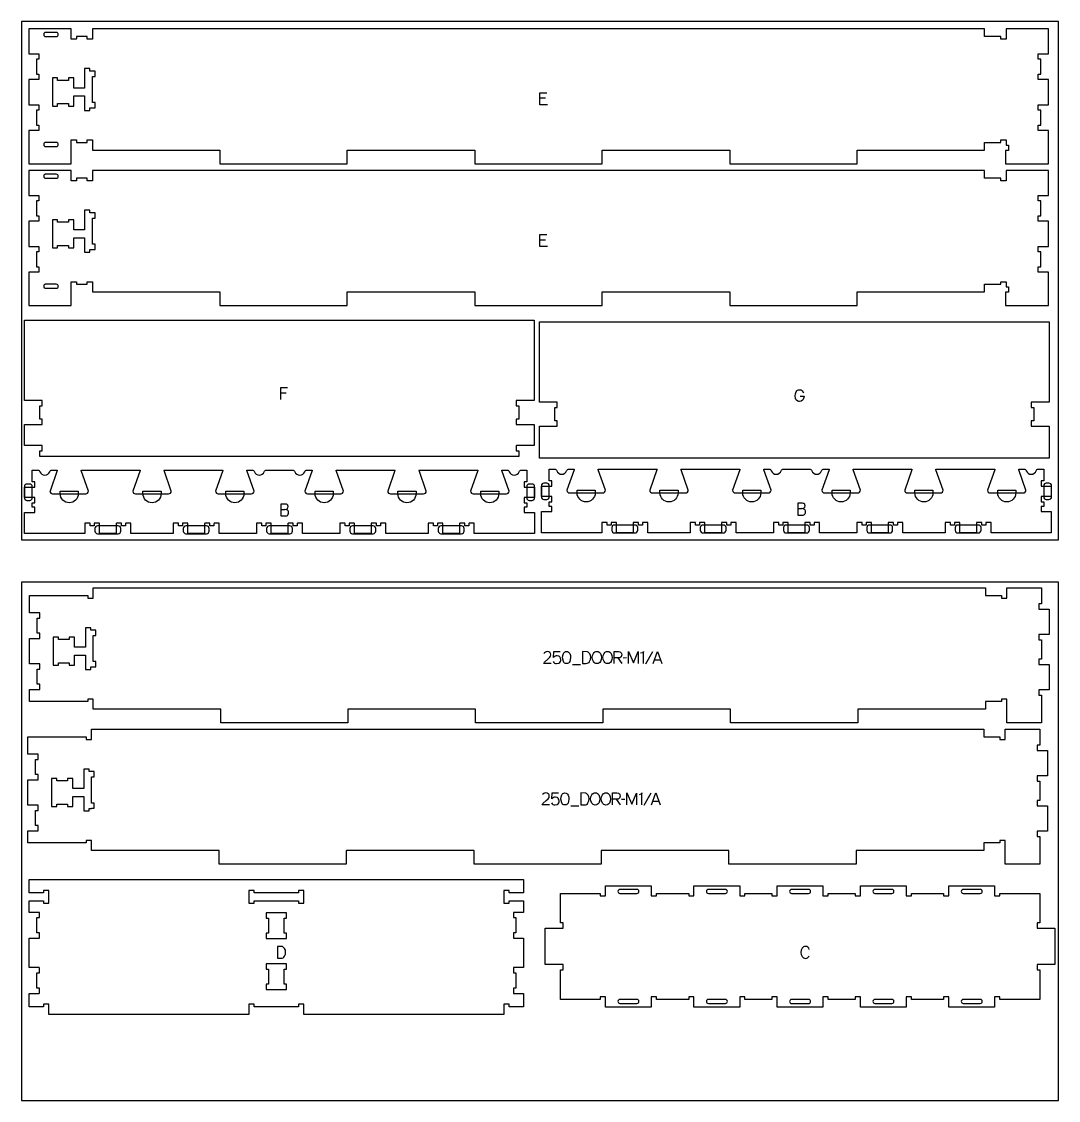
# Model space of a CAD drawing. Header units: millimetres. Extents: x -1220 to 1220, y -1270 to 3467.
# Drawn here: x -1220 to 1220, y -1270 to 1270 of the extents above; entities that cross this region are included whole.
import ezdxf

# ---------------------------------------------------------------- set-up
doc = ezdxf.new("R2010")
doc.units = ezdxf.units.MM
for name, color, linetype, true_color in [('0_SHEET_SPRUCEPLY_2440X122', 1, 'Continuous', 0xff0000), ('1_ANYTOOL_1MMDEEP_LABELS_S', 2, 'Continuous', 0xffff00), ('3_ANYTOOL_CUTTHROUGH_INSID', 4, 'Continuous', 0x00ffff), ('4_ANYTOOL_CUTTHROUGH_OUTSI', 5, 'Continuous', 0x0000ff), ('5_ANYTOOL_HALF_MILL_9MM_IN', 3, 'Continuous', 0x00ff00)]:
    doc.layers.add(name, color=color, linetype=linetype, true_color=true_color)

msp = doc.modelspace()

# ---------------------------------------------------------------- linework, layer by layer
at = {"layer": '0_SHEET_SPRUCEPLY_2440X122'}
for points in [[(-1220, 1270), (-1220, 50), (1220, 50), (1220, 1270)], [(-1220, -50), (-1220, -1270), (1220, -1270), (1220, -50)]]:
    msp.add_lwpolyline(points, close=True, dxfattribs=at)
at = {"layer": '1_ANYTOOL_1MMDEEP_LABELS_S'}
for p, q in [((13.3, 1089.3, 0), (-0.4, 1089.3, 0)), ((13.3, 755.6, 0), (-0.4, 755.6, 0)), ((-597, 394.9, 0), (-610.5, 394.9, 0)), ((182.8, -227.8, 0), (192.5, -241.3, 0)), ((203.7, -228.3, 0), (195.5, -228.4, 0)), ((264.7, -213.7, 0), (248.6, -242.5, 0)), ((76.1, -243.7, 0), (95.4, -243.7, 0)), ((269.5, -232.4, 0), (283.4, -232.4, 0)), ((260.8, -546.6, 0), (244.7, -575.3, 0)), ((72.2, -576.5, 0), (91.5, -576.5, 0)), ((178.9, -560.7, 0), (188.7, -574.2, 0)), ((199.9, -561.2, 0), (191.7, -561.3, 0)), ((265.6, -565.2, 0), (279.5, -565.2, 0))]:
    msp.add_line(p, q, dxfattribs=at)
for points in [[(17.3, 1074.3), (-0.4, 1074.3), (-0.4, 1102.3), (16.3, 1102.3)], [(17.3, 740.6), (-0.4, 740.6), (-0.4, 768.6), (16.3, 768.6)], [(-594, 408), (-610.5, 408), (-610.5, 380)], [(612.3, 388.1), (621.4, 388.1), (620.4, 382.5), (619.4, 380.3), (617.9, 378.5), (614.5, 376), (610.8, 375.2), (608.9, 375.4), (607, 376), (603.7, 378.5), (602.3, 380.4), (601.3, 382.7), (600.5, 388.8), (601.1, 393.7), (603, 398.5), (604.4, 400.6), (606.3, 402.1), (608.6, 402.9), (611.4, 403.2), (614.4, 402.7), (616.8, 401.1), (620.3, 396.3)], [(-610.2, 121.3), (-600.4, 121.4), (-595, 122.8), (-594, 123.6), (-593.3, 124.8), (-592.7, 128), (-593.1, 130.6), (-593.6, 131.7), (-594.2, 132.5), (-595.1, 133.2), (-596.2, 133.7), (-598.9, 134), (-610.2, 134)], [(-610.2, 134), (-610.2, 106), (-601.2, 106), (-598.8, 106), (-597.2, 106.1), (-595.7, 106.5), (-594.5, 107.3), (-593.4, 108.4), (-592, 111), (-591.5, 114), (-591.7, 115.8), (-592.2, 117.3), (-593, 118.5), (-594.2, 119.4), (-597.1, 120.8), (-600.4, 121.4)], [(606.4, 123.3), (616.2, 123.4), (621.5, 124.8), (622.5, 125.6), (623.3, 126.8), (623.9, 130), (623.5, 132.6), (623, 133.7), (622.3, 134.5), (621.4, 135.2), (620.4, 135.7), (617.6, 136), (606.4, 136)], [(606.4, 136), (606.4, 108), (615.4, 108), (617.8, 108), (619.4, 108.1), (620.8, 108.5), (622.1, 109.3), (623.1, 110.4), (624.6, 113.1), (625.1, 116), (624.9, 117.8), (624.4, 119.3), (623.5, 120.5), (622.4, 121.4), (619.5, 122.8), (616.2, 123.4)], [(26.1, -241.3), (9, -241.2), (10.5, -238.1), (18.4, -231.1), (23.5, -226.7), (25.1, -224.1), (25.7, -221), (25.1, -217.7), (24.3, -216.3), (23.3, -215.3), (20.6, -213.8), (17.3, -213.3), (14.8, -213.6), (12.6, -214.5), (10.8, -216), (9.4, -218.1)], [(30.7, -236.9), (32.4, -238.8), (34.3, -240.2), (36.6, -241), (39.1, -241.3), (44.5, -240.3), (46.6, -238.8), (48.3, -236.3), (49, -234.5), (49.2, -232.7), (48.6, -229.1), (46.9, -226), (45.7, -224.8), (44.2, -224), (40.5, -223.3), (38, -223.6), (35.8, -224.4), (31.8, -227.3), (32.5, -213.3), (47.6, -213.3)], [(174.4, -241.3), (174.4, -213.3), (185, -213.3), (188.2, -213.8), (189.5, -214.3), (190.6, -215.1), (191.4, -216.2), (191.9, -217.4), (192.4, -220.6), (192, -223.1), (190.7, -225.5), (189.8, -226.4), (188.8, -227.1), (187.6, -227.6), (186.3, -227.7), (184.7, -227.8), (182.8, -227.8), (174.4, -227.8)], [(208.5, -241.3), (208.5, -213.3), (219.7, -239.8), (230.9, -213.4), (230.9, -241.3)], [(243.5, -241.3), (243.5, -213.3), (243.2, -214.3), (242.7, -215.2), (242, -215.9), (241, -216.5), (236.9, -217.3)], [(266.3, -241.3), (276.4, -213.3), (286.7, -241.3)], [(22.2, -574.1), (5.1, -574.1), (6.6, -570.9), (14.5, -564), (19.6, -559.6), (21.2, -557), (21.8, -553.8), (21.2, -550.5), (20.5, -549.2), (19.4, -548.1), (16.8, -546.6), (13.5, -546.2), (10.9, -546.4), (8.7, -547.3), (6.9, -548.8), (5.5, -550.9)], [(26.8, -569.7), (28.5, -571.7), (30.5, -573), (32.7, -573.9), (35.2, -574.2), (40.6, -573.2), (42.8, -571.7), (44.4, -569.2), (45.1, -567.4), (45.3, -565.6), (44.7, -561.9), (43.1, -558.9), (41.8, -557.7), (40.3, -556.8), (36.6, -556.2), (34.1, -556.4), (31.9, -557.2), (27.9, -560.2), (28.6, -546.2), (43.7, -546.2)], [(170.5, -574.2), (170.5, -546.2), (181.1, -546.2), (184.4, -546.6), (185.6, -547.2), (186.7, -548), (187.5, -549), (188.1, -550.3), (188.5, -553.5), (188.1, -556), (186.9, -558.3), (186, -559.3), (184.9, -560), (183.8, -560.4), (182.4, -560.6), (180.8, -560.7), (178.9, -560.7), (170.5, -560.7)], [(204.7, -574.2), (204.7, -546.2), (215.9, -572.6), (227.1, -546.3), (227.1, -574.2)], [(239.6, -574.2), (239.6, -546.1), (239.3, -547.2), (238.8, -548.1), (238.1, -548.8), (237.1, -549.3), (233.1, -550.2)], [(262.4, -574.2), (272.5, -546.2), (282.9, -574.2)]]:
    msp.add_lwpolyline(points, dxfattribs=at)
for points in [[(62.6, -213.1), (65.1, -213.4), (67.2, -214.5), (68.9, -216.1), (70.1, -218.1), (71.6, -222.8), (72.1, -227.7), (70.1, -236.9), (68.9, -238.9), (67.2, -240.4), (65.1, -241.2), (62.6, -241.5), (60.1, -241.2), (58, -240.4), (56.3, -238.9), (55.1, -236.9), (53.2, -227.6), (53.6, -222.8), (55.1, -218.1), (56.4, -216.1), (58, -214.5), (60, -213.4)], [(100.2, -213.3), (100.2, -241.3), (108.2, -241.2), (111, -240.9), (113.4, -240), (115.4, -238.6), (116.8, -236.5), (118.6, -231.8), (119.3, -226.7), (118.7, -222.4), (116.9, -218.4), (113.6, -214.9), (111.7, -214)], [(134.3, -213), (136.8, -213.3), (139, -214.4), (142.2, -217.9), (144.1, -222.5), (144.7, -227.5), (144, -232.2), (142.1, -237), (140.6, -239.1), (138.7, -240.5), (136.5, -241.4), (133.9, -241.7), (131.3, -241.4), (129, -240.5), (127.1, -239), (125.6, -236.9), (123.7, -232), (123, -227.2), (123.7, -222.2), (125.7, -217.5), (127.2, -215.5), (129.2, -214.1), (131.5, -213.3)], [(159.4, -213), (162, -213.3), (164.2, -214.4), (167.4, -217.9), (169.2, -222.5), (169.8, -227.5), (169.2, -232.2), (167.2, -237), (165.7, -239.1), (163.9, -240.5), (161.7, -241.4), (159.1, -241.7), (156.4, -241.4), (154.1, -240.5), (152.2, -239), (150.7, -236.9), (148.8, -232), (148.2, -227.2), (148.8, -222.2), (150.9, -217.5), (152.4, -215.5), (154.4, -214.1), (156.7, -213.3)], [(58.7, -545.9), (61.3, -546.3), (63.3, -547.4), (65, -549), (66.3, -551), (67.7, -555.7), (68.2, -560.5), (66.2, -569.8), (65, -571.8), (63.3, -573.2), (61.2, -574.1), (58.7, -574.4), (56.2, -574.1), (54.1, -573.2), (52.5, -571.8), (51.3, -569.7), (49.3, -560.5), (49.7, -555.6), (51.2, -550.9), (52.5, -548.9), (54.1, -547.4), (56.2, -546.3)], [(96.3, -546.2), (96.3, -574.2), (104.3, -574.1), (107.2, -573.7), (109.6, -572.9), (111.5, -571.4), (112.9, -569.4), (114.8, -564.6), (115.4, -559.5), (114.8, -555.2), (113.1, -551.3), (109.8, -547.7), (107.8, -546.8)], [(130.4, -545.8), (133, -546.2), (135.1, -547.2), (138.3, -550.7), (140.2, -555.4), (140.8, -560.3), (140.1, -565.1), (138.2, -569.8), (136.7, -571.9), (134.9, -573.4), (132.7, -574.3), (130.1, -574.6), (127.4, -574.3), (125.1, -573.4), (123.2, -571.9), (121.7, -569.8), (119.8, -564.9), (119.1, -560), (119.8, -555), (121.8, -550.4), (123.4, -548.4), (125.3, -547), (127.7, -546.1)], [(155.5, -545.8), (158.1, -546.2), (160.3, -547.2), (163.5, -550.7), (165.3, -555.4), (165.9, -560.3), (165.3, -565.1), (163.3, -569.8), (161.9, -571.9), (160, -573.4), (157.8, -574.3), (155.2, -574.6), (152.5, -574.3), (150.3, -573.4), (148.4, -571.9), (146.9, -569.8), (144.9, -564.9), (144.3, -560), (145, -555), (147, -550.4), (148.5, -548.4), (150.5, -547), (152.8, -546.1)], [(-617.7, -907.3), (-617.7, -935.3), (-609.7, -935.3), (-606.8, -934.9), (-604.4, -934.1), (-602.5, -932.6), (-601.1, -930.6), (-599.2, -925.8), (-598.6, -920.7), (-599.2, -916.4), (-600.9, -912.5), (-604.2, -908.9), (-606.2, -908)]]:
    msp.add_lwpolyline(points, close=True, dxfattribs=at)
msp.add_lwpolyline([(633.8, -914.5, 0.131103), (630.3, -909.5), (627.7, -908), (624.6, -907.5), (622.2, -907.7), (620.1, -908.6), (618.3, -909.9), (616.8, -911.9), (614.8, -916.4), (614.2, -921.5), (614.9, -926.5), (616.8, -931.1), (618.3, -933), (620.2, -934.4), (622.4, -935.2), (624.9, -935.5), (627.6, -935.1), (629.8, -933.9), (633.2, -930)], format="xyb", dxfattribs=at)
at = {"layer": '3_ANYTOOL_CUTTHROUGH_INSID'}
for points in [[(-1138.4, 1244.3), (-1164.1, 1244.3), (-1164.9, 1244.2), (-1165.6, 1244), (-1166.4, 1243.5), (-1167.5, 1242.1), (-1168, 1240.4), (-1168, 1238.7), (-1167.5, 1237), (-1166.4, 1235.6), (-1165.6, 1235.2), (-1164.9, 1234.9), (-1164.1, 1234.8), (-1138.4, 1234.8, 1)], [(-1138.4, 975.8, 1), (-1138.4, 985.3), (-1164.1, 985.3), (-1164.9, 985.2), (-1165.6, 985), (-1166.4, 984.5), (-1167.5, 983.1), (-1168, 981.4), (-1168, 979.7), (-1167.5, 978), (-1166.4, 976.6), (-1165.6, 976.2), (-1164.9, 975.9), (-1164.1, 975.8)], [(-1138.4, 910.6), (-1164.1, 910.6), (-1164.9, 910.6), (-1165.6, 910.3), (-1166.4, 909.8), (-1167.5, 908.4), (-1168, 906.7), (-1168, 905), (-1167.5, 903.3), (-1166.4, 902), (-1165.6, 901.5), (-1164.9, 901.2), (-1164.1, 901.1), (-1138.4, 901.1, 1)], [(-1138.4, 642.1, 1), (-1138.4, 651.6), (-1164.1, 651.6), (-1164.9, 651.6), (-1165.6, 651.3), (-1166.4, 650.8), (-1167.5, 649.4), (-1168, 647.7), (-1168, 646), (-1167.5, 644.3), (-1166.4, 643), (-1165.6, 642.5), (-1164.9, 642.2), (-1164.1, 642.1)], [(228.2, -782.7, 1), (228.2, -773.2), (188.2, -773.2, 1), (188.2, -782.7)], [(436.2, -782.7, 1), (436.2, -773.2), (396.2, -773.2, 1), (396.2, -782.7)], [(632.2, -782.7, 1), (632.2, -773.2), (592.2, -773.2, 1), (592.2, -782.7)], [(828.2, -782.7, 1), (828.2, -773.2), (788.2, -773.2, 1), (788.2, -782.7)], [(1036.2, -782.7, 1), (1036.2, -773.2), (996.2, -773.2, 1), (996.2, -782.7)], [(228.2, -1032.2), (188.2, -1032.2, 1), (188.2, -1041.7), (228.2, -1041.7, 1)], [(436.2, -1032.2), (396.2, -1032.2, 1), (396.2, -1041.7), (436.2, -1041.7, 1)], [(632.2, -1032.3), (592.2, -1032.3, 1), (592.2, -1041.8), (632.2, -1041.8, 1)], [(828.2, -1032.2), (788.2, -1032.2, 1), (788.2, -1041.7), (828.2, -1041.7, 1)], [(1036.2, -1032.2), (996.2, -1032.2, 1), (996.2, -1041.7), (1036.2, -1041.7, 1)]]:
    msp.add_lwpolyline(points, format="xyb", close=True, dxfattribs=at)
for points in [[(-1053.6, 1153.4), (-1053.6, 1153.3), (-1059.1, 1153.3), (-1059.1, 1159.3), (-1071.6, 1159.3), (-1071.6, 1113.3), (-1097.1, 1113.3), (-1097.1, 1137.3), (-1109.6, 1137.3), (-1109.6, 1131.3), (-1135.1, 1131.3), (-1135.1, 1137.3), (-1147.6, 1137.3), (-1147.6, 1070.8), (-1135.1, 1070.8), (-1135.1, 1076.8), (-1109.6, 1076.8), (-1109.6, 1070.8), (-1097.1, 1070.8), (-1097.1, 1094.8), (-1071.6, 1094.8), (-1071.6, 1060.8), (-1059.1, 1060.8), (-1059.1, 1066.8), (-1053.1, 1066.8), (-1053.1, 1066.9), (-1047.1, 1066.9), (-1047.1, 1079.4), (-1053.1, 1079.4), (-1053.1, 1140.9), (-1047.1, 1140.9), (-1047.1, 1153.4)], [(-1053.6, 819.7), (-1053.6, 819.6), (-1059.1, 819.6), (-1059.1, 825.6), (-1071.6, 825.6), (-1071.6, 779.6), (-1097.1, 779.6), (-1097.1, 803.6), (-1109.6, 803.6), (-1109.6, 797.6), (-1135.1, 797.6), (-1135.1, 803.6), (-1147.6, 803.6), (-1147.6, 737.1), (-1135.1, 737.1), (-1135.1, 743.1), (-1109.6, 743.1), (-1109.6, 737.1), (-1097.1, 737.1), (-1097.1, 761.1), (-1071.6, 761.1), (-1071.6, 727.1), (-1059.1, 727.1), (-1059.1, 733.1), (-1053.1, 733.1), (-1053.1, 733.2), (-1047.1, 733.2), (-1047.1, 745.7), (-1053.1, 745.7), (-1053.1, 807.2), (-1047.1, 807.2), (-1047.1, 819.7)], [(-1051.9, -162.9), (-1051.9, -163), (-1057.4, -163), (-1057.4, -157), (-1069.9, -157), (-1069.9, -203), (-1095.4, -203), (-1095.4, -179), (-1107.9, -179), (-1107.9, -185), (-1133.4, -185), (-1133.4, -179), (-1145.9, -179), (-1145.9, -245.5), (-1133.4, -245.5), (-1133.4, -239.5), (-1107.9, -239.5), (-1107.9, -245.5), (-1095.4, -245.5), (-1095.4, -221.5), (-1069.9, -221.5), (-1069.9, -255.5), (-1057.4, -255.5), (-1057.4, -249.5), (-1051.4, -249.5), (-1051.4, -249.4), (-1045.4, -249.4), (-1045.4, -236.9), (-1051.4, -236.9), (-1051.4, -175.4), (-1045.4, -175.4), (-1045.4, -162.9)], [(-1055.8, -495.8), (-1055.8, -495.9), (-1061.3, -495.9), (-1061.3, -489.9), (-1073.8, -489.9), (-1073.8, -535.8), (-1099.3, -535.8), (-1099.3, -511.8), (-1111.8, -511.8), (-1111.8, -517.8), (-1137.3, -517.8), (-1137.3, -511.8), (-1149.8, -511.8), (-1149.8, -578.3), (-1137.3, -578.3), (-1137.3, -572.3), (-1111.8, -572.3), (-1111.8, -578.3), (-1099.3, -578.3), (-1099.3, -554.3), (-1073.8, -554.3), (-1073.8, -588.4), (-1061.3, -588.4), (-1061.3, -582.4), (-1055.3, -582.4), (-1055.3, -582.3), (-1049.3, -582.3), (-1049.3, -569.8), (-1055.3, -569.8), (-1055.3, -508.3), (-1049.3, -508.3), (-1049.3, -495.8)], [(-555.6, -775.4), (-568.1, -775.4), (-568.1, -781.4), (-672.8, -781.4), (-672.8, -775.4), (-685.3, -775.4), (-685.3, -805.9), (-672.8, -805.9), (-672.8, -799.9), (-568.1, -799.9), (-568.1, -805.9), (-555.6, -805.9)], [(-644.7, -840.9), (-638.7, -840.9), (-638.7, -876.4), (-644.7, -876.4), (-644.7, -888.9), (-596.2, -888.9), (-596.2, -876.4), (-602.2, -876.4), (-602.2, -840.9), (-596.2, -840.9), (-596.2, -828.4), (-644.7, -828.4)], [(-644.7, -960.9), (-638.7, -960.9), (-638.7, -996.4), (-644.7, -996.4), (-644.7, -1008.9), (-596.2, -1008.9), (-596.2, -996.4), (-602.2, -996.4), (-602.2, -960.9), (-596.2, -960.9), (-596.2, -948.4), (-644.7, -948.4)]]:
    msp.add_lwpolyline(points, close=True, dxfattribs=at)
at = {"layer": '4_ANYTOOL_CUTTHROUGH_OUTSI'}
for points in [[(-1091.1, 1234.8), (-1091.1, 1229.1, -0.414214), (-1091.4, 1228.8), (-1103.4, 1228.8, -0.414214), (-1103.6, 1229.1), (-1103.6, 1252.8), (-1203.1, 1252.8), (-1203.1, 1194.3), (-1179.4, 1194.3, -0.414214), (-1179.1, 1194.1), (-1179.1, 1182.1, -0.414214), (-1179.4, 1181.8), (-1185.1, 1181.8), (-1185.1, 1146.3), (-1179.4, 1146.3, -0.414214), (-1179.1, 1146.1), (-1179.1, 1134.1, -0.414214), (-1179.4, 1133.8), (-1203.1, 1133.8), (-1203.1, 1074.3), (-1179.4, 1074.3, -0.414214), (-1179.1, 1074.1), (-1179.1, 1062.1, -0.414214), (-1179.4, 1061.8), (-1185.1, 1061.8), (-1185.1, 1026.3), (-1179.4, 1026.3, -0.414214), (-1179.1, 1026.1), (-1179.1, 1014.1, -0.414214), (-1179.4, 1013.8), (-1203.1, 1013.8), (-1203.1, 935.3), (-1103.6, 935.3), (-1103.6, 991.1, -0.414214), (-1103.4, 991.3), (-1091.4, 991.3, -0.414214), (-1091.1, 991.1), (-1091.1, 985.3), (-1065.6, 985.3), (-1065.6, 991.1, -0.414214), (-1065.4, 991.3), (-1053.4, 991.3, -0.414214), (-1053.1, 991.1), (-1053.1, 967.3), (-753.4, 967.3, -0.414214), (-753.1, 967.1), (-753.1, 935.3), (-453.6, 935.3), (-453.6, 967.1, -0.414214), (-453.4, 967.3), (-153.4, 967.3, -0.414214), (-153.1, 967.1), (-153.1, 935.3), (146.4, 935.3), (146.4, 967.1, -0.414214), (146.6, 967.3), (446.6, 967.3, -0.414214), (446.9, 967.1), (446.9, 935.3), (746.4, 935.3), (746.4, 967.1, -0.414214), (746.6, 967.3), (1046.4, 967.3), (1046.4, 985.1, -0.414214), (1046.6, 985.3), (1084.4, 985.3), (1084.4, 991.1, -0.414214), (1084.6, 991.3), (1096.6, 991.3, -0.414214), (1096.9, 991.1), (1096.9, 979.3), (1102.6, 979.3, -0.414214), (1102.9, 979.1), (1102.9, 967.1, -0.414214), (1102.6, 966.8), (1095.5, 966.8), (1095.5, 935.3), (1196.4, 935.3), (1196.4, 1013.8), (1172.6, 1013.8, -0.414214), (1172.4, 1014.1), (1172.4, 1026.1, -0.414214), (1172.6, 1026.3), (1178.4, 1026.3), (1178.4, 1061.8), (1172.6, 1061.8, -0.414214), (1172.4, 1062.1), (1172.4, 1074.1, -0.414214), (1172.6, 1074.3), (1196.4, 1074.3), (1196.4, 1133.8), (1172.6, 1133.8, -0.414214), (1172.4, 1134.1), (1172.4, 1146.1, -0.414214), (1172.6, 1146.3), (1178.4, 1146.3), (1178.4, 1181.8), (1172.6, 1181.8, -0.414214), (1172.4, 1182.1), (1172.4, 1194.1, -0.414214), (1172.6, 1194.3), (1196.4, 1194.3), (1196.4, 1252.8), (1096.9, 1252.8), (1096.9, 1229.1, -0.414214), (1096.6, 1228.8), (1084.6, 1228.8, -0.414214), (1084.4, 1229.1), (1084.4, 1234.8), (1046.6, 1234.8, -0.414214), (1046.4, 1235.1), (1046.4, 1252.8), (-1053.1, 1252.8), (-1053.1, 1229.1, -0.414214), (-1053.4, 1228.8), (-1065.4, 1228.8, -0.414214), (-1065.6, 1229.1), (-1065.6, 1234.8)], [(-1091.1, 901.1), (-1091.1, 895.4, -0.414214), (-1091.4, 895.1), (-1103.4, 895.1, -0.414214), (-1103.6, 895.4), (-1103.6, 919.1), (-1203.1, 919.1), (-1203.1, 860.6), (-1179.4, 860.6, -0.414214), (-1179.1, 860.4), (-1179.1, 848.4, -0.414214), (-1179.4, 848.1), (-1185.1, 848.1), (-1185.1, 812.6), (-1179.4, 812.6, -0.414214), (-1179.1, 812.4), (-1179.1, 800.4, -0.414214), (-1179.4, 800.1), (-1203.1, 800.1), (-1203.1, 740.6), (-1179.4, 740.6, -0.414214), (-1179.1, 740.4), (-1179.1, 728.4, -0.414214), (-1179.4, 728.1), (-1185.1, 728.1), (-1185.1, 692.6), (-1179.4, 692.6, -0.414214), (-1179.1, 692.4), (-1179.1, 680.4, -0.414214), (-1179.4, 680.1), (-1203.1, 680.1), (-1203.1, 601.6), (-1103.6, 601.6), (-1103.6, 657.4, -0.414214), (-1103.4, 657.6), (-1091.4, 657.6, -0.414214), (-1091.1, 657.4), (-1091.1, 651.6), (-1065.6, 651.6), (-1065.6, 657.4, -0.414214), (-1065.4, 657.6), (-1053.4, 657.6, -0.414214), (-1053.1, 657.4), (-1053.1, 633.6), (-753.4, 633.6, -0.414214), (-753.1, 633.4), (-753.1, 601.6), (-453.6, 601.6), (-453.6, 633.4, -0.414214), (-453.4, 633.6), (-153.4, 633.6, -0.414214), (-153.1, 633.4), (-153.1, 601.6), (146.4, 601.6), (146.4, 633.4, -0.414214), (146.6, 633.6), (446.6, 633.6, -0.414214), (446.9, 633.4), (446.9, 601.6), (746.4, 601.6), (746.4, 633.4, -0.414214), (746.6, 633.6), (1046.4, 633.6), (1046.4, 651.4, -0.414214), (1046.6, 651.6), (1084.4, 651.6), (1084.4, 657.4, -0.414214), (1084.6, 657.6), (1096.6, 657.6, -0.414214), (1096.9, 657.4), (1096.9, 645.6), (1102.6, 645.6, -0.414214), (1102.9, 645.4), (1102.9, 633.4, -0.414214), (1102.6, 633.1), (1095.5, 633.1), (1095.5, 601.6), (1196.4, 601.6), (1196.4, 680.1), (1172.6, 680.1, -0.414214), (1172.4, 680.4), (1172.4, 692.4, -0.414214), (1172.6, 692.6), (1178.4, 692.6), (1178.4, 728.1), (1172.6, 728.1, -0.414214), (1172.4, 728.4), (1172.4, 740.4, -0.414214), (1172.6, 740.6), (1196.4, 740.6), (1196.4, 800.1), (1172.6, 800.1, -0.414214), (1172.4, 800.4), (1172.4, 812.4, -0.414214), (1172.6, 812.6), (1178.4, 812.6), (1178.4, 848.1), (1172.6, 848.1, -0.414214), (1172.4, 848.4), (1172.4, 860.4, -0.414214), (1172.6, 860.6), (1196.4, 860.6), (1196.4, 919.1), (1096.9, 919.1), (1096.9, 895.4, -0.414214), (1096.6, 895.1), (1084.6, 895.1, -0.414214), (1084.4, 895.4), (1084.4, 901.1), (1046.6, 901.1, -0.414214), (1046.4, 901.4), (1046.4, 919.1), (-1053.1, 919.1), (-1053.1, 895.4, -0.414214), (-1053.4, 895.1), (-1065.4, 895.1, -0.414214), (-1065.6, 895.4), (-1065.6, 901.1)], [(-55.4, 271.8, 0.414214), (-55.7, 271.5), (-55.7, 259.5, 0.414214), (-55.4, 259.3), (-49.7, 259.3), (-49.7, 245.8), (-1177.2, 245.8), (-1177.2, 259.3), (-1171.4, 259.3, 0.414214), (-1171.2, 259.5), (-1171.2, 271.5, 0.414214), (-1171.4, 271.8), (-1213.2, 271.8), (-1213.2, 321.3), (-1171.4, 321.3, 0.414214), (-1171.2, 321.5), (-1171.2, 333.5, 0.414214), (-1171.4, 333.8), (-1177.2, 333.8), (-1177.2, 365.3), (-1171.4, 365.3, 0.414214), (-1171.2, 365.5), (-1171.2, 377.5, 0.414214), (-1171.4, 377.8), (-1213.2, 377.8), (-1213.2, 567.3), (-13.7, 567.3), (-13.7, 377.8), (-55.4, 377.8, 0.414214), (-55.7, 377.5), (-55.7, 365.5, 0.414214), (-55.4, 365.3), (-49.7, 365.3), (-49.7, 333.8), (-55.4, 333.8, 0.414214), (-55.7, 333.5), (-55.7, 321.5, 0.414214), (-55.4, 321.3), (-13.7, 321.3), (-13.7, 271.8)], [(1156.5, 317.3), (1198.2, 317.3), (1198.2, 241.8), (-1.3, 241.8), (-1.3, 317.3), (40.5, 317.3, 0.414214), (40.7, 317.6), (40.7, 329.6, 0.414214), (40.5, 329.8), (34.7, 329.8), (34.7, 361.3), (40.5, 361.3, 0.414214), (40.7, 361.6), (40.7, 373.6, 0.414214), (40.5, 373.8), (-1.3, 373.8), (-1.3, 563.3), (1198.2, 563.3), (1198.2, 373.8), (1156.5, 373.8, 0.414214), (1156.2, 373.6), (1156.2, 361.6, 0.414214), (1156.5, 361.3), (1162.2, 361.3), (1162.2, 329.8), (1156.5, 329.8, 0.414214), (1156.2, 329.6), (1156.2, 317.6, 0.414214)], [(-43.7, 214.2), (-31.3, 214.2), (-31.3, 186.7), (-37, 186.7, 0.414214), (-37.3, 186.4), (-37.3, 174.4, 0.414214), (-37, 174.2), (-13.3, 174.2), (-13.3, 149.7), (-37, 149.7, 0.414214), (-37.3, 149.4), (-37.3, 137.4, 0.414214), (-37, 137.2), (-31.3, 137.2), (-31.3, 126.7), (-37, 126.7, 0.414214), (-37.3, 126.4), (-37.3, 114.4, 0.414214), (-37, 114.2), (-13.3, 114.2), (-13.3, 64.7), (-154.8, 64.7), (-154.8, 88.4, 0.414214), (-155, 88.7), (-167, 88.7, 0.414214), (-167.3, 88.4), (-167.3, 82.7), (-176.8, 82.7), (-176.8, 88.4, 0.414214), (-177, 88.7), (-189, 88.7, 0.414214), (-189.3, 88.4), (-189.3, 64.7), (-228.8, 64.7), (-228.8, 88.4, 0.414214), (-229, 88.7), (-241, 88.7, 0.414214), (-241.3, 88.4), (-241.3, 82.7), (-250.8, 82.7), (-250.8, 88.4, 0.414214), (-251, 88.7), (-263, 88.7, 0.414214), (-263.3, 88.4), (-263.3, 64.7), (-362.8, 64.7), (-362.8, 88.4, 0.414214), (-363, 88.7), (-375, 88.7, 0.414214), (-375.3, 88.4), (-375.3, 82.7), (-384.8, 82.7), (-384.8, 88.4, 0.414214), (-385, 88.7), (-397, 88.7, 0.414214), (-397.3, 88.4), (-397.3, 64.7), (-436.8, 64.7), (-436.8, 88.4, 0.414214), (-437, 88.7), (-449, 88.7, 0.414214), (-449.3, 88.4), (-449.3, 82.7), (-458.8, 82.7), (-458.8, 88.4, 0.414214), (-459, 88.7), (-471, 88.7, 0.414214), (-471.3, 88.4), (-471.3, 64.7), (-558.8, 64.7), (-558.8, 88.4, 0.414214), (-559, 88.7), (-571, 88.7, 0.414214), (-571.3, 88.4), (-571.3, 82.7), (-580.8, 82.7), (-580.8, 88.4, 0.414214), (-581, 88.7), (-593, 88.7, 0.414214), (-593.3, 88.4), (-593.3, 64.7), (-632.8, 64.7), (-632.8, 88.4, 0.414214), (-633, 88.7), (-645, 88.7, 0.414214), (-645.3, 88.4), (-645.3, 82.7), (-654.8, 82.7), (-654.8, 88.4, 0.414214), (-655, 88.7), (-667, 88.7, 0.414214), (-667.3, 88.4), (-667.3, 64.7), (-754.8, 64.7), (-754.8, 88.4, 0.414214), (-755, 88.7), (-767, 88.7, 0.414214), (-767.3, 88.4), (-767.3, 82.7), (-776.8, 82.7), (-776.8, 88.4, 0.414214), (-777, 88.7), (-789, 88.7, 0.414214), (-789.3, 88.4), (-789.3, 64.7), (-828.8, 64.7), (-828.8, 88.4, 0.414214), (-829, 88.7), (-841, 88.7, 0.414214), (-841.3, 88.4), (-841.3, 82.7), (-850.8, 82.7), (-850.8, 88.4, 0.414214), (-851, 88.7), (-863, 88.7, 0.414214), (-863.3, 88.4), (-863.3, 64.7), (-962.8, 64.7), (-962.8, 88.4, 0.414214), (-963, 88.7), (-975, 88.7, 0.414214), (-975.3, 88.4), (-975.3, 82.7), (-984.8, 82.7), (-984.8, 88.4, 0.414214), (-985, 88.7), (-997, 88.7, 0.414214), (-997.3, 88.4), (-997.3, 64.7), (-1036.8, 64.7), (-1036.8, 88.4, 0.414214), (-1037, 88.7), (-1049, 88.7, 0.414214), (-1049.3, 88.4), (-1049.3, 82.7), (-1058.8, 82.7), (-1058.8, 88.4, 0.414214), (-1059, 88.7), (-1071, 88.7, 0.414214), (-1071.3, 88.4), (-1071.3, 64.7), (-1212.8, 64.7), (-1212.8, 114.2), (-1189, 114.2, 0.414214), (-1188.8, 114.4), (-1188.8, 126.4, 0.414214), (-1189, 126.7), (-1194.8, 126.7), (-1194.8, 137.2), (-1189, 137.2, 0.414214), (-1188.8, 137.4), (-1188.8, 149.4, 0.414214), (-1189, 149.7), (-1212.8, 149.7), (-1212.8, 174.2), (-1189, 174.2, 0.414214), (-1188.8, 174.4), (-1188.8, 186.4, 0.414214), (-1189, 186.7), (-1194.8, 186.7), (-1194.8, 214.2), (-1182.3, 214.2, -0.317837), (-1176.9, 210.3, 0.707107), (-1153.8, 210.3, -0.317837), (-1148.4, 214.2), (-1136, 214.2), (-1136.2, 212.8), (-1153.1, 164.5), (-1153.2, 164.4, 0.414214), (-1146.9, 158.2), (-1068.9, 158.2, 0.414214), (-1062.7, 164.4), (-1062.7, 164.5), (-1079.6, 212.8), (-1079.8, 214.2), (-941.1, 214.2), (-941.3, 212.8), (-958.2, 164.5), (-958.3, 164.4, 0.414214), (-952, 158.2), (-874, 158.2, 0.414214), (-867.8, 164.4), (-867.8, 164.5), (-884.7, 212.8), (-884.9, 214.2), (-746.2, 214.2), (-746.4, 212.8), (-763.3, 164.5), (-763.4, 164.4, 0.414214), (-757.1, 158.2), (-679.1, 158.2, 0.414214), (-672.9, 164.4), (-672.9, 164.5), (-689.8, 212.8), (-690, 214.2), (-677.6, 214.2, -0.317837), (-672.2, 210.3, 0.707107), (-649.1, 210.3, -0.317837), (-643.7, 214.2), (-582.3, 214.2, -0.317837), (-576.9, 210.3, 0.707107), (-553.8, 210.3, -0.317837), (-548.4, 214.2), (-536, 214.2), (-536.2, 212.8), (-553.1, 164.5), (-553.2, 164.4, 0.414214), (-546.9, 158.2), (-468.9, 158.2, 0.414214), (-462.7, 164.4), (-462.7, 164.5), (-479.6, 212.8), (-479.8, 214.2), (-341.1, 214.2), (-341.3, 212.8), (-358.2, 164.5), (-358.3, 164.4, 0.414214), (-352, 158.2), (-274, 158.2, 0.414214), (-267.8, 164.4), (-267.8, 164.5), (-284.7, 212.8), (-284.9, 214.2), (-146.2, 214.2), (-146.4, 212.8), (-163.3, 164.5), (-163.4, 164.4, 0.414214), (-157.1, 158.2), (-79.1, 158.2, 0.414214), (-72.9, 164.4), (-72.9, 164.5), (-89.8, 212.8), (-90, 214.2), (-77.6, 214.2, -0.317837), (-72.2, 210.3, 0.707107), (-49.1, 210.3, -0.317837)], [(1172.9, 216.2), (1185.3, 216.2), (1185.3, 188.7), (1179.6, 188.7, 0.414214), (1179.3, 188.4), (1179.3, 176.4, 0.414214), (1179.6, 176.2), (1203.3, 176.2), (1203.3, 151.7), (1179.6, 151.7, 0.414214), (1179.3, 151.4), (1179.3, 139.4, 0.414214), (1179.6, 139.2), (1185.3, 139.2), (1185.3, 128.7), (1179.6, 128.7, 0.414214), (1179.3, 128.4), (1179.3, 116.4, 0.414214), (1179.6, 116.2), (1203.3, 116.2), (1203.3, 66.7), (1061.8, 66.7), (1061.8, 90.4, 0.414214), (1061.6, 90.7), (1049.6, 90.7, 0.414214), (1049.3, 90.4), (1049.3, 84.7), (1039.8, 84.7), (1039.8, 90.4, 0.414214), (1039.6, 90.7), (1027.6, 90.7, 0.414214), (1027.3, 90.4), (1027.3, 66.7), (987.8, 66.7), (987.8, 90.4, 0.414214), (987.6, 90.7), (975.6, 90.7, 0.414214), (975.3, 90.4), (975.3, 84.7), (965.8, 84.7), (965.8, 90.4, 0.414214), (965.6, 90.7), (953.6, 90.7, 0.414214), (953.3, 90.4), (953.3, 66.7), (853.8, 66.7), (853.8, 90.4, 0.414214), (853.6, 90.7), (841.6, 90.7, 0.414214), (841.3, 90.4), (841.3, 84.7), (831.8, 84.7), (831.8, 90.4, 0.414214), (831.6, 90.7), (819.6, 90.7, 0.414214), (819.3, 90.4), (819.3, 66.7), (779.8, 66.7), (779.8, 90.4, 0.414214), (779.6, 90.7), (767.6, 90.7, 0.414214), (767.3, 90.4), (767.3, 84.7), (757.8, 84.7), (757.8, 90.4, 0.414214), (757.6, 90.7), (745.6, 90.7, 0.414214), (745.3, 90.4), (745.3, 66.7), (657.8, 66.7), (657.8, 90.4, 0.414214), (657.6, 90.7), (645.6, 90.7, 0.414214), (645.3, 90.4), (645.3, 84.7), (635.8, 84.7), (635.8, 90.4, 0.414214), (635.6, 90.7), (623.6, 90.7, 0.414214), (623.3, 90.4), (623.3, 66.7), (583.8, 66.7), (583.8, 90.4, 0.414214), (583.6, 90.7), (571.6, 90.7, 0.414214), (571.3, 90.4), (571.3, 84.7), (561.8, 84.7), (561.8, 90.4, 0.414214), (561.6, 90.7), (549.6, 90.7, 0.414214), (549.3, 90.4), (549.3, 66.7), (461.8, 66.7), (461.8, 90.4, 0.414214), (461.6, 90.7), (449.6, 90.7, 0.414214), (449.3, 90.4), (449.3, 84.7), (439.8, 84.7), (439.8, 90.4, 0.414214), (439.6, 90.7), (427.6, 90.7, 0.414214), (427.3, 90.4), (427.3, 66.7), (387.8, 66.7), (387.8, 90.4, 0.414214), (387.6, 90.7), (375.6, 90.7, 0.414214), (375.3, 90.4), (375.3, 84.7), (365.8, 84.7), (365.8, 90.4, 0.414214), (365.6, 90.7), (353.6, 90.7, 0.414214), (353.3, 90.4), (353.3, 66.7), (253.8, 66.7), (253.8, 90.4, 0.414214), (253.6, 90.7), (241.6, 90.7, 0.414214), (241.3, 90.4), (241.3, 84.7), (231.8, 84.7), (231.8, 90.4, 0.414214), (231.6, 90.7), (219.6, 90.7, 0.414214), (219.3, 90.4), (219.3, 66.7), (179.8, 66.7), (179.8, 90.4, 0.414214), (179.6, 90.7), (167.6, 90.7, 0.414214), (167.3, 90.4), (167.3, 84.7), (157.8, 84.7), (157.8, 90.4, 0.414214), (157.6, 90.7), (145.6, 90.7, 0.414214), (145.3, 90.4), (145.3, 66.7), (3.8, 66.7), (3.8, 116.2), (27.6, 116.2, 0.414214), (27.8, 116.4), (27.8, 128.4, 0.414214), (27.6, 128.7), (21.8, 128.7), (21.8, 139.2), (27.6, 139.2, 0.414214), (27.8, 139.4), (27.8, 151.4, 0.414214), (27.6, 151.7), (3.8, 151.7), (3.8, 176.2), (27.6, 176.2, 0.414214), (27.8, 176.4), (27.8, 188.4, 0.414214), (27.6, 188.7), (21.8, 188.7), (21.8, 216.2), (34.2, 216.2, -0.317837), (39.6, 212.4, 0.707107), (62.7, 212.4, -0.317837), (68.1, 216.2), (80.5, 216.2), (80.3, 214.8), (63.4, 166.5), (63.4, 166.4, 0.414214), (69.7, 160.2), (147.7, 160.2, 0.414214), (153.9, 166.4), (153.9, 166.5), (137, 214.8), (136.8, 216.2), (275.4, 216.2), (275.2, 214.8), (258.3, 166.5), (258.3, 166.4, 0.414214), (264.6, 160.2), (342.6, 160.2, 0.414214), (348.8, 166.4), (348.8, 166.5), (331.9, 214.8), (331.7, 216.2), (470.3, 216.2), (470.1, 214.8), (453.2, 166.5), (453.2, 166.4, 0.414214), (459.5, 160.2), (537.5, 160.2, 0.414214), (543.7, 166.4), (543.7, 166.5), (526.8, 214.8), (526.6, 216.2), (539, 216.2, -0.317837), (544.4, 212.4, 0.707107), (567.5, 212.4, -0.317837), (572.9, 216.2), (634.2, 216.2, -0.317837), (639.6, 212.4, 0.707107), (662.7, 212.4, -0.317837), (668.1, 216.2), (680.5, 216.2), (680.3, 214.8), (663.4, 166.5), (663.4, 166.4, 0.414214), (669.7, 160.2), (747.7, 160.2, 0.414214), (753.9, 166.4), (753.9, 166.5), (737, 214.8), (736.8, 216.2), (875.4, 216.2), (875.2, 214.8), (858.3, 166.5), (858.3, 166.4, 0.414214), (864.6, 160.2), (942.6, 160.2, 0.414214), (948.8, 166.4), (948.8, 166.5), (931.9, 214.8), (931.7, 216.2), (1070.3, 216.2), (1070.1, 214.8), (1053.2, 166.5), (1053.2, 166.4, 0.414214), (1059.5, 160.2), (1137.5, 160.2, 0.414214), (1143.7, 166.4), (1143.7, 166.5), (1126.8, 214.8), (1126.6, 216.2), (1139, 216.2, -0.317837), (1144.4, 212.4, 0.707107), (1167.5, 212.4, -0.317837)], [(148.3, -63.5), (1048.1, -63.5), (1048.1, -81.2, 0.414214), (1048.3, -81.5), (1086.1, -81.5), (1086.1, -87.2, 0.414214), (1086.3, -87.5), (1098.3, -87.5, 0.414214), (1098.6, -87.2), (1098.6, -63.5), (1180.1, -63.5), (1180.1, -101), (1174.3, -101, 0.414214), (1174.1, -101.2), (1174.1, -113.2, 0.414214), (1174.3, -113.5), (1198.1, -113.5), (1198.1, -173), (1174.3, -173, 0.414214), (1174.1, -173.2), (1174.1, -185.2, 0.414214), (1174.3, -185.5), (1180.1, -185.5), (1180.1, -231), (1174.3, -231, 0.414214), (1174.1, -231.2), (1174.1, -243.2, 0.414214), (1174.3, -243.5), (1198.1, -243.5), (1198.1, -303), (1174.3, -303, 0.414214), (1174.1, -303.2), (1174.1, -315.2, 0.414214), (1174.3, -315.5), (1180.1, -315.5), (1180.1, -381), (1098.6, -381), (1098.6, -325.2, 0.414214), (1098.3, -325), (1086.3, -325, 0.414214), (1086.1, -325.2), (1086.1, -331), (1048.3, -331, 0.414214), (1048.1, -331.2), (1048.1, -349), (748.3, -349, 0.414214), (748.1, -349.2), (748.1, -381), (448.6, -381), (448.6, -349.2, 0.414214), (448.3, -349), (148.3, -349, 0.414214), (148.1, -349.2), (148.1, -381), (-151.4, -381), (-151.4, -349.2, 0.414214), (-151.7, -349), (-451.7, -349, 0.414214), (-451.9, -349.2), (-451.9, -381), (-751.4, -381), (-751.4, -349.2, 0.414214), (-751.7, -349), (-1051.4, -349), (-1051.4, -325.2, 0.414214), (-1051.7, -325), (-1063.7, -325, 0.414214), (-1063.9, -325.2), (-1063.9, -331), (-1201.4, -331), (-1201.4, -302.5), (-1177.7, -302.5, 0.414214), (-1177.4, -302.2), (-1177.4, -290.2, 0.414214), (-1177.7, -290), (-1183.4, -290), (-1183.4, -254.5), (-1177.7, -254.5, 0.414214), (-1177.4, -254.2), (-1177.4, -242.2, 0.414214), (-1177.7, -242), (-1201.4, -242), (-1201.4, -182.5), (-1177.7, -182.5, 0.414214), (-1177.4, -182.2), (-1177.4, -170.2, 0.414214), (-1177.7, -170), (-1183.4, -170), (-1183.4, -134.5), (-1177.7, -134.5, 0.414214), (-1177.4, -134.2), (-1177.4, -122.2, 0.414214), (-1177.7, -122), (-1201.4, -122), (-1201.4, -81.5), (-1063.9, -81.5), (-1063.9, -87.2, 0.414214), (-1063.7, -87.5), (-1051.7, -87.5, 0.414214), (-1051.4, -87.2), (-1051.4, -63.5)], [(144.5, -396.3), (1044.2, -396.3), (1044.2, -414.1, 0.414214), (1044.5, -414.3), (1082.2, -414.3), (1082.2, -420.1, 0.414214), (1082.5, -420.3), (1094.5, -420.3, 0.414214), (1094.7, -420.1), (1094.7, -396.3), (1176.2, -396.3), (1176.2, -433.8), (1170.5, -433.8, 0.414214), (1170.2, -434.1), (1170.2, -446.1, 0.414214), (1170.5, -446.3), (1194.2, -446.3), (1194.2, -505.8), (1170.5, -505.8, 0.414214), (1170.2, -506.1), (1170.2, -518.1, 0.414214), (1170.5, -518.3), (1176.2, -518.3), (1176.2, -563.8), (1170.5, -563.8, 0.414214), (1170.2, -564.1), (1170.2, -576.1, 0.414214), (1170.5, -576.3), (1194.2, -576.3), (1194.2, -635.8), (1170.5, -635.8, 0.414214), (1170.2, -636.1), (1170.2, -648.1, 0.414214), (1170.5, -648.3), (1176.2, -648.3), (1176.2, -713.8), (1094.7, -713.8), (1094.7, -658.1, 0.414214), (1094.5, -657.8), (1082.5, -657.8, 0.414214), (1082.2, -658.1), (1082.2, -663.8), (1044.5, -663.8, 0.414214), (1044.2, -664.1), (1044.2, -681.8), (744.5, -681.8, 0.414214), (744.2, -682.1), (744.2, -713.8), (444.7, -713.8), (444.7, -682.1, 0.414214), (444.5, -681.8), (144.5, -681.8, 0.414214), (144.2, -682.1), (144.2, -713.8), (-155.3, -713.8), (-155.3, -682.1, 0.414214), (-155.5, -681.8), (-455.5, -681.8, 0.414214), (-455.8, -682.1), (-455.8, -713.8), (-755.3, -713.8), (-755.3, -682.1, 0.414214), (-755.5, -681.8), (-1055.3, -681.8), (-1055.3, -658.1, 0.414214), (-1055.5, -657.8), (-1067.5, -657.8, 0.414214), (-1067.8, -658.1), (-1067.8, -663.8), (-1205.3, -663.8), (-1205.3, -635.3), (-1181.5, -635.3, 0.414214), (-1181.3, -635.1), (-1181.3, -623.1, 0.414214), (-1181.5, -622.8), (-1187.3, -622.8), (-1187.3, -587.3), (-1181.5, -587.3, 0.414214), (-1181.3, -587.1), (-1181.3, -575.1, 0.414214), (-1181.5, -574.8), (-1205.3, -574.8), (-1205.3, -515.3), (-1181.5, -515.3, 0.414214), (-1181.3, -515.1), (-1181.3, -503.1, 0.414214), (-1181.5, -502.8), (-1187.3, -502.8), (-1187.3, -467.3), (-1181.5, -467.3, 0.414214), (-1181.3, -467.1), (-1181.3, -455.1, 0.414214), (-1181.5, -454.8), (-1205.3, -454.8), (-1205.3, -414.3), (-1067.8, -414.3), (-1067.8, -420.1, 0.414214), (-1067.5, -420.3), (-1055.5, -420.3, 0.414214), (-1055.3, -420.1), (-1055.3, -396.3)], [(-72.8, -775.7, 0.414214), (-73, -775.4), (-85, -775.4, 0.414214), (-85.3, -775.7), (-85.3, -805.7, 0.414214), (-85, -805.9), (-73, -805.9, 0.414214), (-72.8, -805.7), (-72.8, -799.9), (-38.7, -799.9), (-38.7, -827.4), (-62.5, -827.4, 0.414206), (-62.7, -827.7), (-62.7, -839.1, 0.414221), (-62.5, -839.4), (-56.7, -839.4), (-56.7, -875.4), (-62.5, -875.4, 0.414214), (-62.7, -875.7), (-62.7, -887.7, 0.414214), (-62.5, -887.9), (-38.7, -887.9), (-38.7, -957.4), (-62.5, -957.4, 0.414214), (-62.7, -957.7), (-62.7, -969.7, 0.414214), (-62.5, -969.9), (-56.7, -969.9), (-56.7, -1005.4), (-62.5, -1005.4, 0.414214), (-62.7, -1005.7), (-62.7, -1017.7, 0.414214), (-62.5, -1017.9), (-38.7, -1017.9), (-38.7, -1049.4), (-72.8, -1049.4), (-72.8, -1043.7, 0.414214), (-73, -1043.4), (-85, -1043.4, 0.414214), (-85.3, -1043.7), (-85.3, -1067.4), (-555.6, -1067.4), (-555.6, -1043.7, 0.414214), (-555.9, -1043.4), (-567.9, -1043.4, 0.414214), (-568.1, -1043.7), (-568.1, -1049.4), (-672.8, -1049.4), (-672.8, -1043.7, 0.414214), (-673, -1043.4), (-685, -1043.4, 0.414214), (-685.3, -1043.7), (-685.3, -1067.4), (-1155.6, -1067.4), (-1155.6, -1043.7, 0.414214), (-1155.9, -1043.4), (-1167.9, -1043.4, 0.414214), (-1168.1, -1043.7), (-1168.1, -1049.4), (-1202.2, -1049.4), (-1202.2, -1017.9), (-1178.5, -1017.9, 0.414214), (-1178.2, -1017.7), (-1178.2, -1005.7, 0.414214), (-1178.5, -1005.4), (-1184.2, -1005.4), (-1184.2, -969.9), (-1178.5, -969.9, 0.414214), (-1178.2, -969.7), (-1178.2, -957.7, 0.414214), (-1178.5, -957.4), (-1202.2, -957.4), (-1202.2, -887.9), (-1178.5, -887.9, 0.414214), (-1178.2, -887.7), (-1178.2, -875.7, 0.414214), (-1178.5, -875.4), (-1184.2, -875.4), (-1184.2, -839.4), (-1178.5, -839.4, 0.414221), (-1178.2, -839.1), (-1178.2, -827.7, 0.414206), (-1178.5, -827.4), (-1202.2, -827.4), (-1202.2, -799.9), (-1168.1, -799.9), (-1168.1, -805.7, 0.414214), (-1167.9, -805.9), (-1155.9, -805.9, 0.414214), (-1155.6, -805.7), (-1155.6, -775.7, 0.414214), (-1155.9, -775.4), (-1167.9, -775.4, 0.414214), (-1168.1, -775.7), (-1168.1, -781.4), (-1202.2, -781.4), (-1202.2, -749.9), (-38.7, -749.9), (-38.7, -781.4), (-72.8, -781.4)], [(141.9, -788.5, 0.414214), (142.2, -788.7), (154.2, -788.7, 0.414214), (154.4, -788.5), (154.4, -764.7), (261.9, -764.7), (261.9, -788.5, 0.414214), (262.2, -788.7), (274.2, -788.7, 0.414214), (274.4, -788.5), (274.4, -782.7), (349.9, -782.7), (349.9, -788.5, 0.414214), (350.2, -788.7), (362.2, -788.7, 0.414214), (362.4, -788.5), (362.4, -764.7), (469.9, -764.7), (469.9, -788.5, 0.414214), (470.2, -788.7), (482.2, -788.7, 0.414214), (482.4, -788.5), (482.4, -782.7), (545.9, -782.7), (545.9, -788.4, 0.414214), (546.2, -788.7), (558.2, -788.7, 0.414214), (558.4, -788.4), (558.4, -764.7), (665.9, -764.7), (665.9, -788.4, 0.414214), (666.2, -788.7), (678.2, -788.7, 0.414214), (678.4, -788.4), (678.4, -782.7), (741.9, -782.7), (741.9, -788.5, 0.414214), (742.2, -788.7), (754.2, -788.7, 0.414214), (754.4, -788.5), (754.4, -764.7), (861.9, -764.7), (861.9, -788.5, 0.414214), (862.2, -788.7), (874.2, -788.7, 0.414214), (874.4, -788.5), (874.4, -782.7), (949.9, -782.7), (949.9, -788.5, 0.414214), (950.2, -788.7), (962.2, -788.7, 0.414214), (962.4, -788.5), (962.4, -764.7), (1069.9, -764.7), (1069.9, -788.5, 0.414214), (1070.2, -788.7), (1082.2, -788.7, 0.414214), (1082.4, -788.5), (1082.4, -782.7), (1175.9, -782.7), (1175.9, -852.2), (1170.2, -852.2, 0.414214), (1169.9, -852.5), (1169.9, -864.5, 0.414214), (1170.2, -864.7), (1211.9, -864.7), (1211.9, -950.2), (1170.2, -950.2, 0.414214), (1169.9, -950.5), (1169.9, -962.5, 0.414214), (1170.2, -962.7), (1175.9, -962.7), (1175.9, -1032.2), (1082.4, -1032.2), (1082.4, -1026.5, 0.414214), (1082.2, -1026.2), (1070.2, -1026.2, 0.414214), (1069.9, -1026.5), (1069.9, -1050.2), (962.4, -1050.2), (962.4, -1026.5, 0.414214), (962.2, -1026.2), (950.2, -1026.2, 0.414214), (949.9, -1026.5), (949.9, -1032.2), (874.4, -1032.2), (874.4, -1026.5, 0.414214), (874.2, -1026.2), (862.2, -1026.2, 0.414214), (861.9, -1026.5), (861.9, -1050.2), (754.4, -1050.2), (754.4, -1026.5, 0.414214), (754.2, -1026.2), (742.2, -1026.2, 0.414214), (741.9, -1026.5), (741.9, -1032.2), (678.4, -1032.3), (678.4, -1026.5, 0.414214), (678.2, -1026.3), (666.2, -1026.3, 0.414214), (665.9, -1026.5), (665.9, -1050.3), (558.4, -1050.3), (558.4, -1026.5, 0.414214), (558.2, -1026.3), (546.2, -1026.3, 0.414214), (545.9, -1026.5), (545.9, -1032.3), (482.4, -1032.2), (482.4, -1026.5, 0.414214), (482.2, -1026.2), (470.2, -1026.2, 0.414214), (469.9, -1026.5), (469.9, -1050.2), (362.4, -1050.2), (362.4, -1026.5, 0.414214), (362.2, -1026.2), (350.2, -1026.2, 0.414214), (349.9, -1026.5), (349.9, -1032.2), (274.4, -1032.2), (274.4, -1026.5, 0.414214), (274.2, -1026.2), (262.2, -1026.2, 0.414214), (261.9, -1026.5), (261.9, -1050.2), (154.4, -1050.2), (154.4, -1026.5, 0.414214), (154.2, -1026.2), (142.2, -1026.2, 0.414214), (141.9, -1026.5), (141.9, -1032.2), (48.4, -1032.2), (48.4, -962.7), (54.2, -962.7, 0.414214), (54.4, -962.5), (54.4, -950.5, 0.414214), (54.2, -950.2), (12.4, -950.2), (12.4, -864.7), (54.2, -864.7, 0.414214), (54.4, -864.5), (54.4, -852.5, 0.414214), (54.2, -852.2), (48.4, -852.2), (48.4, -782.7), (141.9, -782.7)]]:
    msp.add_lwpolyline(points, format="xyb", close=True, dxfattribs=at)
at = {"layer": '5_ANYTOOL_HALF_MILL_9MM_IN'}
for points in [[(-1207.3, 181.1, 0.414214), (-1213.3, 175.1), (-1213.3, 148.8, 0.414214), (-1207.3, 142.8), (-1200.8, 142.8, 0.414214), (-1194.8, 148.8), (-1194.8, 175.1, 0.414214), (-1200.8, 181.1)], [(-25.3, 181.1, 0.414214), (-31.3, 175.1), (-31.3, 148.8, 0.414214), (-25.3, 142.8), (-18.8, 142.8, 0.414214), (-12.8, 148.8), (-12.8, 175.1, 0.414214), (-18.8, 181.1)], [(9.3, 183.1, 0.414214), (3.3, 177.1), (3.3, 150.8, 0.414214), (9.3, 144.8), (15.8, 144.8, 0.414214), (21.8, 150.8), (21.8, 177.1, 0.414214), (15.8, 183.1)], [(1191.3, 183.1, 0.414214), (1185.3, 177.1), (1185.3, 150.8, 0.414214), (1191.3, 144.8), (1197.8, 144.8, 0.414214), (1203.8, 150.8), (1203.8, 177.1, 0.414214), (1197.8, 183.1)], [(-1086.7, 158.4, -1), (-1129.2, 158.4), (-1129.2, 164.7), (-1086.7, 164.7)], [(-891.8, 158.4, -1), (-934.3, 158.4), (-934.3, 164.7), (-891.8, 164.7)], [(-696.9, 158.4, -1), (-739.4, 158.4), (-739.4, 164.7), (-696.9, 164.7)], [(-486.7, 158.4, -1), (-529.2, 158.4), (-529.2, 164.7), (-486.7, 164.7)], [(-291.8, 158.4, -1), (-334.3, 158.4), (-334.3, 164.7), (-291.8, 164.7)], [(-96.9, 158.4, -1), (-139.4, 158.4), (-139.4, 164.7), (-96.9, 164.7)], [(129.9, 160.4, -1), (87.4, 160.4), (87.4, 166.7), (129.9, 166.7)], [(324.8, 160.4, -1), (282.3, 160.4), (282.3, 166.7), (324.8, 166.7)], [(519.7, 160.4, -1), (477.2, 160.4), (477.2, 166.7), (519.7, 166.7)], [(729.9, 160.4, -1), (687.4, 160.4), (687.4, 166.7), (729.9, 166.7)], [(924.8, 160.4, -1), (882.3, 160.4), (882.3, 166.7), (924.8, 166.7)], [(1119.7, 160.4, -1), (1077.2, 160.4), (1077.2, 166.7), (1119.7, 166.7)], [(-1041.4, 82.7, 0.414214), (-1047.4, 76.7), (-1047.4, 70.2, 0.414214), (-1041.4, 64.2), (-992.6, 64.2, 0.414214), (-986.6, 70.2), (-986.6, 76.7, 0.414214), (-992.6, 82.7)], [(-833.4, 82.7, 0.414214), (-839.4, 76.7), (-839.4, 70.2, 0.414214), (-833.4, 64.2), (-784.6, 64.2, 0.414214), (-778.6, 70.2), (-778.6, 76.7, 0.414214), (-784.6, 82.7)], [(-637.4, 82.7, 0.414214), (-643.4, 76.7), (-643.4, 70.2, 0.414214), (-637.4, 64.2), (-588.6, 64.2, 0.414214), (-582.6, 70.2), (-582.6, 76.7, 0.414214), (-588.6, 82.7)], [(-441.4, 82.7, 0.414214), (-447.4, 76.7), (-447.4, 70.2, 0.414214), (-441.4, 64.2), (-392.6, 64.2, 0.414214), (-386.6, 70.2), (-386.6, 76.7, 0.414214), (-392.6, 82.7)], [(-233.4, 82.7, 0.414214), (-239.4, 76.7), (-239.4, 70.2, 0.414214), (-233.4, 64.2), (-184.6, 64.2, 0.414214), (-178.6, 70.2), (-178.6, 76.7, 0.414214), (-184.6, 82.7)], [(175.2, 84.7, 0.414214), (169.2, 78.7), (169.2, 72.2, 0.414214), (175.2, 66.2), (223.9, 66.2, 0.414214), (229.9, 72.2), (229.9, 78.7, 0.414214), (223.9, 84.7)], [(383.2, 84.7, 0.414214), (377.2, 78.7), (377.2, 72.2, 0.414214), (383.2, 66.2), (431.9, 66.2, 0.414214), (437.9, 72.2), (437.9, 78.7, 0.414214), (431.9, 84.7)], [(579.2, 84.7, 0.414214), (573.2, 78.7), (573.2, 72.2, 0.414214), (579.2, 66.2), (627.9, 66.2, 0.414214), (633.9, 72.2), (633.9, 78.7, 0.414214), (627.9, 84.7)], [(775.2, 84.7, 0.414214), (769.2, 78.7), (769.2, 72.2, 0.414214), (775.2, 66.2), (823.9, 66.2, 0.414214), (829.9, 72.2), (829.9, 78.7, 0.414214), (823.9, 84.7)], [(983.2, 84.7, 0.414214), (977.2, 78.7), (977.2, 72.2, 0.414214), (983.2, 66.2), (1031.9, 66.2, 0.414214), (1037.9, 72.2), (1037.9, 78.7, 0.414214), (1031.9, 84.7)]]:
    msp.add_lwpolyline(points, format="xyb", close=True, dxfattribs=at)

doc.saveas('drawing.dxf')
